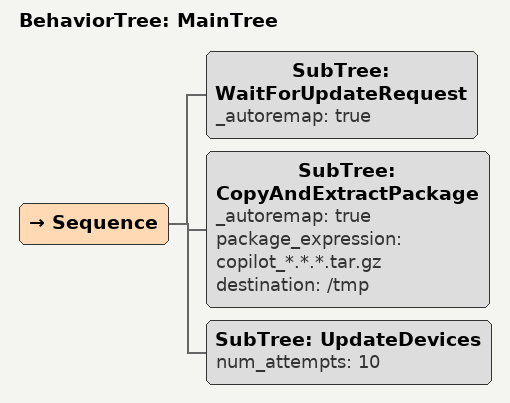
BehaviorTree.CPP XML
<?xml version="1.0" encoding="UTF-8"?>
<root BTCPP_format="4" main_tree_to_execute="MainTree">
    <include path="./wait_for_update_request.xml"/>
    <include path="./copy_and_extract_package.xml"/>
    <include path="./update_devices.xml"/>

    <BehaviorTree ID="MainTree">
        <Sequence>
            <SubTree ID="WaitForUpdateRequest" _autoremap="true"/>
            <SubTree ID="CopyAndExtractPackage" _autoremap="true" package_expression="copilot_*.*.*.tar.gz" destination="/tmp"/>
            <SubTree ID="UpdateDevices" num_attempts="10"/>
        </Sequence>
    </BehaviorTree>

</root>
